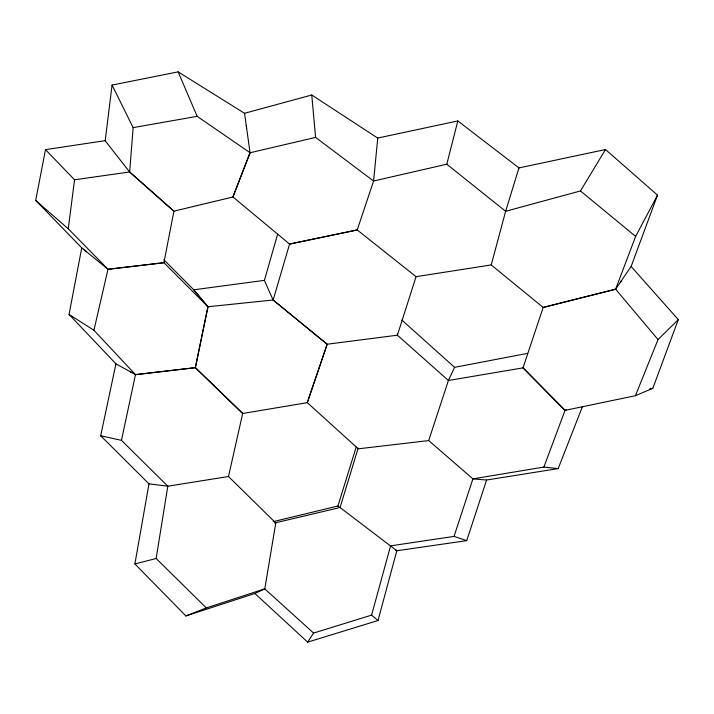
<?xml version="1.0" encoding="UTF-8"?>
<svg xmlns="http://www.w3.org/2000/svg" width="714" height="714" viewBox="0 0 714 714"><rect width="100%" height="100%" fill="white"/><g stroke="black" fill="none" stroke-linecap="round" stroke-linejoin="round"><path stroke-width="1.07" d="M582.499 406.516L558.178 468.589L486.6 480.022L472.918 478.862L428.686 440.574L358.285 448.82L307.297 402.651L242.698 413.486L195.386 367.665L207.926 306.761L193.762 289.813L264.367 280.37L273.132 300.041L327.164 344.228L397.386 335.196L397.395 333.956M129.653 172.012L133.143 127.627L112.071 85.073L178.143 71.864L244.572 113.303L250.052 152.76L232.942 197.01L173.877 211.165L129.653 172.012L105.11 140.667L45.482 149.637L35.7 200.411L81.744 247.856L108.019 269.285L163.961 262.725L207.926 306.761L273.114 299.996L327.173 344.264L307.297 402.651L327.173 344.264M105.199 140.783L112.071 85.073M74.559 179.785L129.618 171.967L173.913 211.228L163.917 262.681L108.019 269.285L68.249 228.775L74.559 179.785L45.482 149.637M486.582 480.022L466.733 540.641L396.823 550.762L378.009 620.52L371.592 615.129L313.598 633.068L264.787 588.871L206.31 607.917L156.143 558.491L167.808 486.198L121.469 440.359L100.683 435.781L115.927 363.837L69.062 314.437L81.744 247.865M148.958 483.851L167.808 486.198L228.498 476.515L275.774 522.987L264.787 588.871L254.889 593.486L185.89 615.941L134.892 563.944L148.976 483.86L100.683 435.781M121.469 440.359L135.473 374.645L93.927 330.261L69.062 314.437M228.498 476.515L242.68 413.468L195.359 367.648L207.952 306.788L193.735 289.777L163.809 259.709M93.927 330.261L107.992 269.267M244.572 113.285L311.759 94.998L315.588 137.418L373.583 181.017L446.803 164.211L457.826 120.943L518.953 167.924L605.499 149.529L657.514 195.136L631.122 266.465M397.386 335.178L448.401 380.508L523.023 367.862L565.024 410.371L635.424 395.699L652.81 388.309L678.3 319.622L631.114 266.483L615.62 289.215L543.184 307.431L491.223 264.956L505.637 211.273L518.962 167.924M371.592 615.129L390.585 545.862L454.042 536.392L466.733 540.641M264.394 280.432L277.63 234.201M273.132 300.041L289.589 244.036L357.214 229.953L416.057 276.675L491.232 264.939M273.275 521.631L337.901 506.03L356.197 447.08M397.386 335.196L416.057 276.675M428.686 440.565L448.41 380.5L454.586 367.344L527.61 353.359M454.042 536.392L472.909 478.862L543.889 467.072L558.178 468.589M543.889 467.072L565.024 410.371L523.023 367.853L543.175 307.448L615.629 289.206L635.63 236.414L657.514 195.136M315.588 137.418L250.052 152.76L232.925 196.948L289.598 244.09L357.223 229.926L373.583 181.017L377.751 138.052L457.826 120.943M635.424 395.699L658.031 339.569L678.3 319.622M446.803 164.211L505.628 211.29L580.473 190.941L605.499 149.529M254.889 593.486L307.654 642.136L313.598 633.068M523.023 367.862L523.71 366.844M620.546 281.985L621.528 280.557M565.024 410.371L566.264 409.845M185.89 615.941L206.31 607.917M307.654 642.136L378.009 620.52M134.892 563.944L156.143 558.491M649.561 388.969L652.81 388.309M133.143 127.627L197.144 116.337L250.043 152.716M135.482 374.645L195.377 367.656L135.473 374.645L115.918 363.819M274.64 523.005L340.069 507.52L396.823 550.762L395.36 549.655M130.492 371.887L131.733 372.574M311.759 94.998L377.751 138.105M337.901 506.03L340.069 507.52L358.169 448.08M86.564 251.792L83.342 249.168M580.473 190.941L635.63 236.414M35.7 200.411L68.249 228.775M401.884 320.086L454.586 367.344M615.629 289.206L658.031 339.569M178.143 71.864L197.144 116.337M246.268 125.503L246.607 127.958"/></g></svg>
